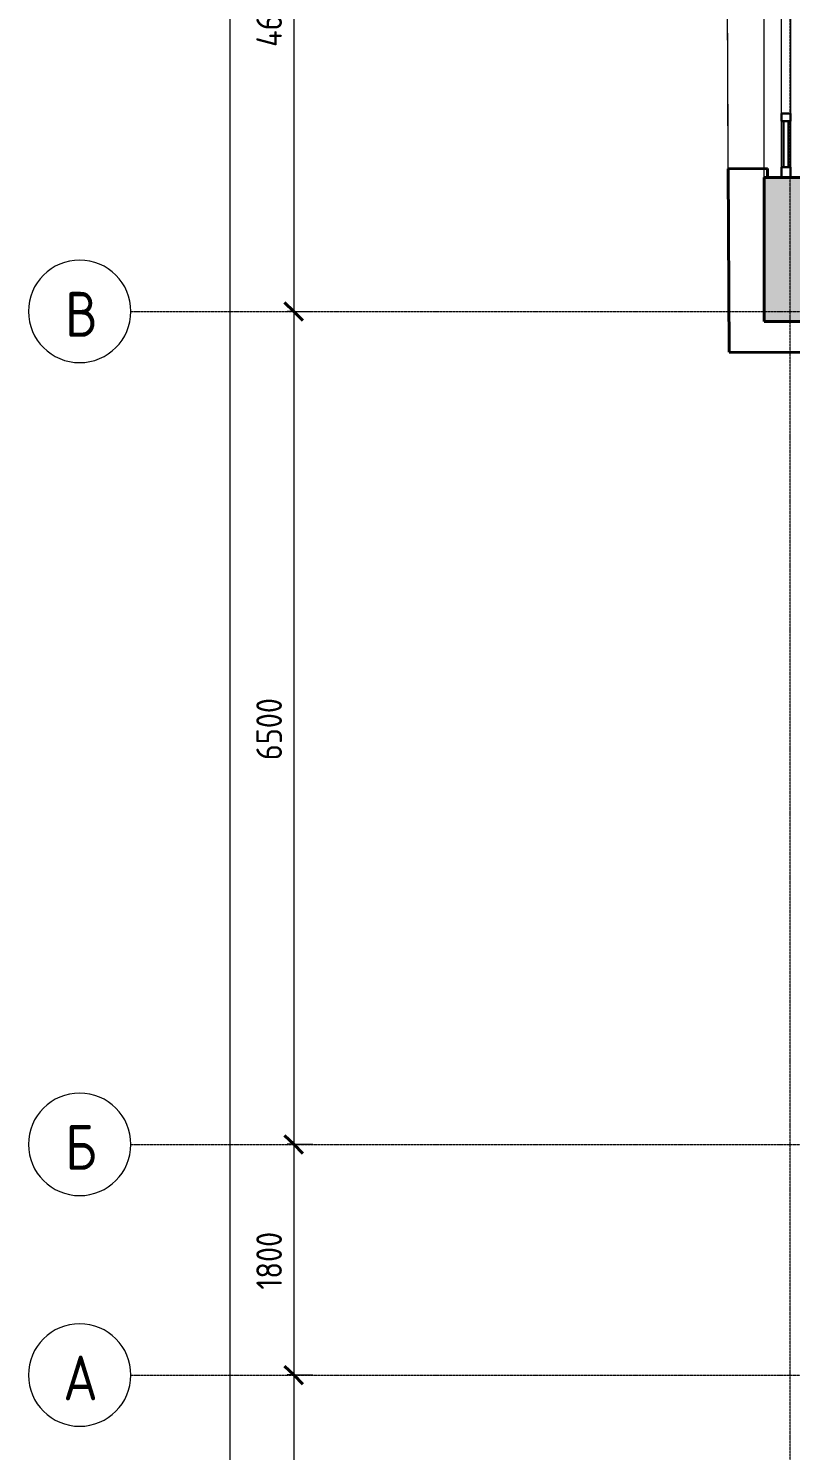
# Model space of a CAD drawing. Header units: millimetres. Extents: x -11886 to 68941, y -8130 to 45506.
# Drawn here: x -11886 to -5936, y -283 to 10815 of the extents above; entities that cross this region are included whole.
import ezdxf

# ---------------------------------------------------------------- set-up
doc = ezdxf.new("R2010")
doc.units = ezdxf.units.MM
doc.linetypes.add('ADSK_Линия сетки', pattern=[25, 20, -2.5, 0, -2.5])
for name, color, linetype, lineweight in [('Витраж', 7, 'Continuous', 18), ('Оси', 7, 'Continuous', 9), ('Панели витража', 7, 'Continuous', 18), ('Размеры', 7, 'Continuous', 9), ('Размеры-100', 7, 'Continuous', 9), ('Стены', 7, 'Continuous', 18), ('Стены наружные', 7, 'Continuous', 18)]:
    doc.layers.add(name, color=color, linetype=linetype, lineweight=lineweight)
doc.layers.add('Стены разрез', color=7, linetype='Continuous', lineweight=40, true_color=0xbb5389)
doc.styles.add('GOST Common', font='GOST_Common.ttf', dxfattribs={"width": 0.9, "height": 350})
doc.styles.add('GOST Common_1', font='GOST_Common.ttf', dxfattribs={"width": 0.9, "height": 200})
doc.dimstyles.new('ADSK_Основной_2_мм_Округление_до_1_мм', dxfattribs={"dimscale": 304.8, "dimtxt": 201.142999, "dimasz": 0.463911, "dimexe": 0.492126, "dimexo": 0.492126, "dimgap": 0.098425, "dimtad": 1, "dimdec": 0, "dimdsep": 46, "dimtxsty": 'GOST Common_1', "dimblk1": 'OBLIQUE', "dimblk2": 'OBLIQUE', "dimsah": 1, "dimcen": 0.09, "dimdle": 0.492126, "dimazin": 2, "dimtfac": 1, "dimtdec": 4, "dimtix": 1, "dimtmove": 0, "dimatfit": 3, "dimfxl": 1, "dimtvp": 1, "dimtolj": 1, "dimtzin": 0, "dimlwd": 20, "dimlwe": 20, "dimarcsym": 2})

# ---------------------------------------------------------------- blocks, each defined once
blk = doc.blocks.new('Существующие стены 1 эт - Существующие стены 1 эт-653793-01 План 1-го этажа кладочный')
at = {"layer": 'Стены', "color": 243, "true_color": 0xbb5389}
for p, q in [((-6416, 8288), (-6452, 16715)), ((-6422, 9720), (-6429, 11425)), ((-6422, 9720), (-6116, 9722)), ((-6116, 9722), (-6116, 9652)), ((-6116, 9652), (-6006, 9652)), ((-30, 8263), (-6416, 8288))]:
    blk.add_line(p, q, dxfattribs=at)
at = {"layer": 'Стены разрез'}
for p, q in [((-6422, 9720), (-6116, 9722)), ((-6422, 9720), (-6416, 8288)), ((-6116, 9722), (-6116, 9652)), ((-6116, 9652), (-5976, 9652)), ((-5586, 9653), (-5976, 9652)), ((-6416, 8288), (-30, 8263))]:
    blk.add_line(p, q, dxfattribs=at)
blk = doc.blocks.new('Системная панель - _AR_Стекло_40мм_привязка по центру-1239009-01 План 1-го этажа кладочный')
at = {"layer": 'Панели витража', "lineweight": 30}
for p, q in [((180, 20), (-180, 20)), ((-180, 20), (-180, -20)), ((180, -20), (180, 20)), ((-180, -20), (180, -20))]:
    blk.add_line(p, q, dxfattribs=at)
blk = doc.blocks.new('Прямоугольный импост - 70х20_60мм-1225023-01 План 1-го этажа кладочный')
at = {"layer": 'Витраж', "lineweight": 30}
for p, q in [((0, 35), (-80, 35)), ((-80, 35), (-80, -35)), ((0, -35), (0, 35)), ((-80, -35), (0, -35))]:
    blk.add_line(p, q, dxfattribs=at)
blk = doc.blocks.new('Прямоугольный импост - 70х60мм-1225009-01 План 1-го этажа кладочный')
at = {"layer": 'Витраж'}
for p, q in [((-6006, 9732), (-6006, 10092)), ((-5936, 10092), (-5936, 9732))]:
    blk.add_line(p, q, dxfattribs=at)
blk = doc.blocks.new('Прямоугольный импост - 70х60мм-1242018-01 План 1-го этажа кладочный')
at = {"layer": 'Витраж'}
for p, q in [((-6006, 18514), (-6006, 19334)), ((-5936, 19334), (-5936, 18514))]:
    blk.add_line(p, q, dxfattribs=at)
blk = doc.blocks.new('Прямоугольный импост - 70х60мм-V80-01 План 1-го этажа кладочный')
at = {"layer": 'Витраж', "lineweight": 30}
for p, q in [((-30, 35), (30, 35)), ((-30, -35), (-30, 35)), ((30, 35), (30, -35)), ((30, -35), (-30, -35))]:
    blk.add_line(p, q, dxfattribs=at)
blk = doc.blocks.new('Ось сетки - Круг_Ø8 мм-6577-01 План 1-го этажа кладочный')
at = {"layer": 'Оси', "lineweight": 20}
for start, end in [(360, 180), (180, 360)]:
    blk.add_arc((0, 0), 4, start, end, dxfattribs=at)
blk = doc.blocks.new('DIMBLOCK30-01 План 1-го этажа кладочный')
at = {"layer": 'Размеры-100', "lineweight": 40, "transparency": 16777216}
for p, q in [((-9815, 13257), (-9886, 13327)), ((-9815, 13257), (-9745, 13186)), ((-9815, 8607), (-9886, 8677)), ((-9815, 8607), (-9745, 8536))]:
    blk.add_line(p, q, dxfattribs=at)
at = {"layer": 'Размеры-100', "lineweight": 20, "transparency": 16777216}
for p, q in [((-9815, 13257), (-9865, 13257)), ((-9815, 13257), (-9815, 8607)), ((-9815, 13257), (-9665, 13257)), ((-9815, 8607), (-9865, 8607)), ((-9815, 8607), (-9665, 8607))]:
    blk.add_line(p, q, dxfattribs=at)
at = {"layer": 'Размеры-100', "color": 0, "lineweight": 20, "transparency": 16777216, "insert": (-10107, 10671), "char_height": 200, "width": 625.93, "attachment_point": 1, "rotation": 90, "line_spacing_factor": 1.022761, "style": 'GOST Common_1'}
blk.add_mtext('4650', dxfattribs=at)
blk = doc.blocks.new('_Oblique')
at = {"color": 0, "linetype": 'ByBlock', "lineweight": -2}
blk.add_line((-0.5, -0.5), (0.5, 0.5), dxfattribs=at)
blk = doc.blocks.new('DIMBLOCK31-01 План 1-го этажа кладочный')
at = {"layer": 'Размеры-100', "lineweight": 40, "transparency": 16777216}
for p, q in [((-9815, 8607), (-9886, 8677)), ((-9815, 8607), (-9745, 8536)), ((-9815, 2107), (-9886, 2177)), ((-9815, 2107), (-9745, 2036))]:
    blk.add_line(p, q, dxfattribs=at)
at = {"layer": 'Размеры-100', "lineweight": 20, "transparency": 16777216}
for p, q in [((-9815, 8607), (-9865, 8607)), ((-9815, 8607), (-9815, 2107)), ((-9815, 8607), (-9665, 8607)), ((-9815, 2107), (-9865, 2107)), ((-9815, 2107), (-9665, 2107))]:
    blk.add_line(p, q, dxfattribs=at)
at = {"layer": 'Размеры-100', "color": 0, "lineweight": 20, "transparency": 16777216, "insert": (-10107, 5105), "char_height": 200, "width": 605.47, "attachment_point": 1, "rotation": 90, "line_spacing_factor": 1.022761, "style": 'GOST Common_1'}
blk.add_mtext('6500', dxfattribs=at)
blk = doc.blocks.new('DIMBLOCK32-01 План 1-го этажа кладочный')
at = {"layer": 'Размеры-100', "lineweight": 40, "transparency": 16777216}
for p, q in [((-9815, 2107), (-9886, 2177)), ((-9815, 2107), (-9745, 2036)), ((-9815, 307), (-9886, 377)), ((-9815, 307), (-9745, 236))]:
    blk.add_line(p, q, dxfattribs=at)
at = {"layer": 'Размеры-100', "lineweight": 20, "transparency": 16777216}
for p, q in [((-9815, 2107), (-9865, 2107)), ((-9815, 2107), (-9815, 307)), ((-9815, 2107), (-9665, 2107)), ((-9815, 307), (-9865, 307)), ((-9815, 307), (-9665, 307))]:
    blk.add_line(p, q, dxfattribs=at)
at = {"layer": 'Размеры-100', "color": 0, "lineweight": 20, "transparency": 16777216, "insert": (-10107, 973), "char_height": 200, "width": 560.47, "attachment_point": 1, "rotation": 90, "line_spacing_factor": 1.022761, "style": 'GOST Common_1'}
blk.add_mtext('1800', dxfattribs=at)
blk = doc.blocks.new('DIMBLOCK33-01 План 1-го этажа кладочный')
at = {"layer": 'Размеры-100', "lineweight": 40, "transparency": 16777216}
for p, q in [((-9815, 307), (-9886, 377)), ((-9815, 307), (-9745, 236)), ((-9815, -1843), (-9886, -1773)), ((-9815, -1843), (-9745, -1914))]:
    blk.add_line(p, q, dxfattribs=at)
at = {"layer": 'Размеры-100', "lineweight": 20, "transparency": 16777216}
for p, q in [((-9815, 307), (-9865, 307)), ((-9815, 307), (-9815, -1993)), ((-9815, 307), (-9665, 307)), ((-9815, -1843), (-9865, -1843)), ((-9815, -1843), (-9665, -1843))]:
    blk.add_line(p, q, dxfattribs=at)
at = {"layer": 'Размеры-100', "color": 0, "lineweight": 20, "transparency": 16777216, "insert": (-10107, -1002), "char_height": 200, "width": 560.47, "attachment_point": 1, "rotation": 90, "line_spacing_factor": 1.022761, "style": 'GOST Common_1'}
blk.add_mtext('2150', dxfattribs=at)
blk = doc.blocks.new('DIMBLOCK34-01 План 1-го этажа кладочный')
at = {"layer": 'Размеры-100', "lineweight": 20, "transparency": 16777216}
for p, q in [((-10315, 43507), (-10315, -1993)), ((-10315, 43357), (-10365, 43357)), ((-10315, 43357), (-10165, 43357)), ((-10315, -1843), (-10365, -1843)), ((-10315, -1843), (-10165, -1843))]:
    blk.add_line(p, q, dxfattribs=at)
at = {"layer": 'Размеры-100', "lineweight": 40, "transparency": 16777216}
for p, q in [((-10315, 43357), (-10386, 43427)), ((-10315, 43357), (-10245, 43286)), ((-10315, -1843), (-10386, -1773)), ((-10315, -1843), (-10245, -1914))]:
    blk.add_line(p, q, dxfattribs=at)
at = {"layer": 'Размеры-100', "color": 0, "lineweight": 20, "transparency": 16777216, "insert": (-10607, 20433), "char_height": 200, "width": 777.3, "attachment_point": 1, "rotation": 90, "line_spacing_factor": 1.022761, "style": 'GOST Common_1'}
blk.add_mtext('45200', dxfattribs=at)

msp = doc.modelspace()

# ---------------------------------------------------------------- hatches: boundary and pattern name
at = {"layer": 'Стены наружные', "true_color": 0xc0c0c0}
h = msp.add_hatch(color=9, dxfattribs=at)
h.paths.add_polyline_path([(-5784.9, 9039.3), (-5631, 9039.3), (-5631, 9651.9), (-6141, 9651.9), (-6141, 9039.3), (-5801.7, 9039.3)])
h.paths.add_polyline_path([(-5788.4, 11471.9), (-5631, 11471.9), (-5631, 13973.3), (-6141, 13973.3), (-6141, 11471.9), (-5801.7, 11471.9)])
h.paths.add_polyline_path([(-5794.1, 15488.3), (-5631, 15488.3), (-5631, 18013.9), (-6141, 18013.9), (-6141, 15488.3), (-5801.7, 15488.3)])
h.paths.add_polyline_path([(-5971.8, 19833.9), (-5631, 19833.9), (-5631, 20921), (-6141, 20921), (-6141, 19833.9), (-6101.2, 19833.9)])
msp.add_hatch(color=9, dxfattribs=at).paths.add_polyline_path([(290.5, 8529.3), (800.5, 8529.3), (800.5, 9039.3), (-6141, 9039.3), (-6141, 8529.3), (240.4, 8529.3)])

# ---------------------------------------------------------------- linework, layer by layer
at = {"layer": 'Оси', "linetype": 'ADSK_Линия сетки'}
for p, q in [((-5940.1, -7330.4), (-5940.1, 44421.9)), ((-11086.2, 8606.8), (57141.7, 8606.8)), ((-11086.2, 2106.8), (57141.7, 2106.8)), ((-11086.2, 306.8), (57141.7, 306.8))]:
    msp.add_line(p, q, dxfattribs=at)
at = {"layer": 'Стены наружные'}
msp.add_line((-6141, 9651.9), (-6141, 11471.9), dxfattribs=at)
at = {"layer": 'Стены наружные', "lineweight": 40}
for p, q in [((-6141, 9651.9), (-6141, 8529.3)), ((-5631, 9651.9), (-6141, 9651.9)), ((-6141, 8529.3), (290.5, 8529.3))]:
    msp.add_line(p, q, dxfattribs=at)

# ---------------------------------------------------------------- block references
at = {"layer": 'Витраж'}
for name, p in [('Прямоугольный импост - 70х60мм-1242018-01 План 1-го этажа кладочный', (0, -8361.9)), ('Прямоугольный импост - 70х60мм-1225009-01 План 1-го этажа кладочный', (0, 0))]:
    msp.add_blockref(name, p, dxfattribs=at)
at = {"layer": 'Витраж', "extrusion": (0, 0, -1), "rotation": 90.00000000000007}
msp.add_blockref('Прямоугольный импост - 70х60мм-V80-01 План 1-го этажа кладочный', (5971, 10121.9), dxfattribs=at)
at = {"layer": 'Витраж', "rotation": 269.9999999999999}
msp.add_blockref('Прямоугольный импост - 70х20_60мм-1225023-01 План 1-го этажа кладочный', (-5971, 9651.9), dxfattribs=at)
at = {"layer": 'Оси', "lineweight": 20, "xscale": 99.99999999999993, "yscale": 99.99999999999993, "zscale": 99.99999999999993, "rotation": 269.9999999999994}
for p in [(-11486.2, 8606.8), (-11486.2, 2106.8), (-11486.2, 306.8)]:
    msp.add_blockref('Ось сетки - Круг_Ø8 мм-6577-01 План 1-го этажа кладочный', p, dxfattribs=at)
at = {"layer": 'Панели витража', "rotation": 89.99999999999993}
msp.add_blockref('Системная панель - _AR_Стекло_40мм_привязка по центру-1239009-01 План 1-го этажа кладочный', (-5971, 9911.9), dxfattribs=at)
at = {"layer": 'Стены разрез'}
msp.add_blockref('Существующие стены 1 эт - Существующие стены 1 эт-653793-01 План 1-го этажа кладочный', (0, 0), dxfattribs=at)

# ---------------------------------------------------------------- texts
at = {"layer": 'Оси', "char_height": 350, "attachment_point": 1, "style": 'GOST Common'}
for s, insert, width in [('\\fGOST Common|b0|i0|c204|p34|;\\W.9;В', (-11599.5, 8759.4), 310.253), ('\\fGOST Common|b0|i0|c204|p34|;\\W.9;Б', (-11599.5, 2259.4), 310.253), ('\\fGOST Common|b0|i0|c204|p34|;\\W.9;А', (-11614.4, 459.4), 346.329)]:
    msp.add_mtext(s, dxfattribs=dict(at, insert=insert, width=width))

# ---------------------------------------------------------------- dimensions: what is measured, and where the dimension line sits
at = {"layer": 'Размеры', "lineweight": 20}
for base, p1, p2, override, picture, middle in [((-10315.2, -1843.2), (-10215.2, 43356.8), (-10215.2, -1843.2), {"dimpost": '<>', "dimfxl": 45200}, 'DIMBLOCK34-01 План 1-го этажа кладочный', (-10445.2, 20756.8)), ((-9815.2, 8606.8), (-9715.2, 13256.8), (-9715.2, 8606.8), {"dimpost": '<>', "dimfxl": 4650}, 'DIMBLOCK30-01 План 1-го этажа кладочный', (-9945.2, 10931.8)), ((-9815.2, 2106.8), (-9715.2, 8606.8), (-9715.2, 2106.8), {"dimpost": '<>', "dimfxl": 6500}, 'DIMBLOCK31-01 План 1-го этажа кладочный', (-9945.2, 5356.8)), ((-9815.2, 306.8), (-9715.2, 2106.8), (-9715.2, 306.8), {"dimpost": '<>', "dimfxl": 1800}, 'DIMBLOCK32-01 План 1-го этажа кладочный', (-9945.2, 1206.8)), ((-9815.2, -1843.2), (-9715.2, 306.8), (-9715.2, -1843.2), {"dimpost": '<>', "dimfxl": 2150}, 'DIMBLOCK33-01 План 1-го этажа кладочный', (-9945.2, -768.2))]:
    dim = msp.add_linear_dim(base=base, p1=p1, p2=p2, angle=90, dimstyle='ADSK_Основной_2_мм_Округление_до_1_мм', override=override, dxfattribs=at)
    dim.commit()
    dim.dimension.update_dxf_attribs({"geometry": picture, "text_midpoint": middle})

doc.saveas('drawing.dxf')
